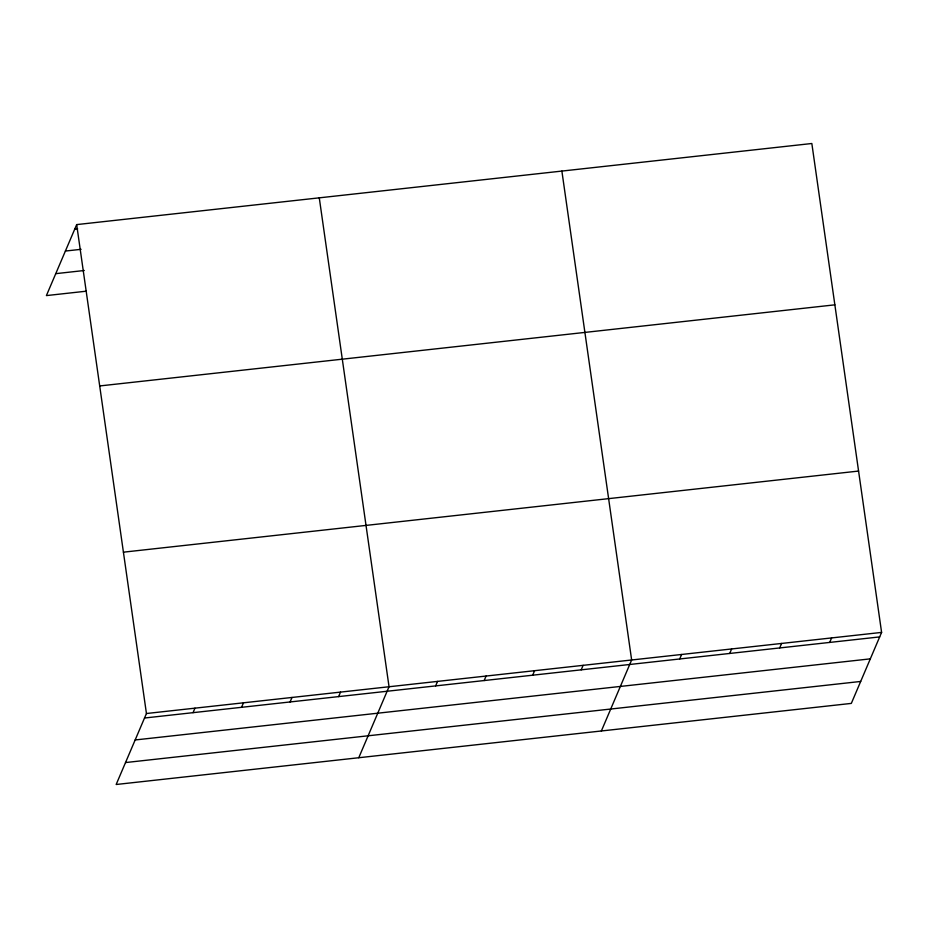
<?xml version="1.0" encoding="UTF-8"?>
<svg xmlns="http://www.w3.org/2000/svg" width="928" height="928" viewBox="0 0 928 928"><rect width="100%" height="100%" fill="white"/><g stroke="black" fill="none" stroke-linecap="round" stroke-linejoin="round"><path stroke-width="1.39" d="M76.676 224.599L146.438 713.516L116.162 784.496L851.324 703.401L881.6 632.409L811.838 143.504L76.676 224.599L46.4 295.591L86.362 291.183M193.036 712.669L194.961 708.157M241.558 707.31L243.484 702.809M290.081 701.962L292.007 697.462M338.604 696.603L340.518 692.102M358.765 757.735L389.041 686.755L319.278 197.838M435.638 685.896L437.564 681.396M484.161 680.549L486.086 676.048M532.684 675.19L534.609 670.689M581.206 669.842L583.12 665.341M601.367 730.974L631.643 659.982L561.881 171.077M679.714 658.973L681.639 654.472M729.71 653.463L731.624 648.95M779.694 647.941L781.62 643.44M829.69 642.431L831.604 637.919M74.762 229.112L77.616 228.798M65.401 251.047L81.096 249.319M55.761 273.656L84.297 270.5M99.702 385.944L834.864 304.836M123.424 552.172L858.574 471.064M146.438 713.516L881.6 632.409M144.524 718.017L879.674 636.91M135.163 739.964L870.325 658.857M125.524 762.561L860.685 681.454"/></g></svg>
